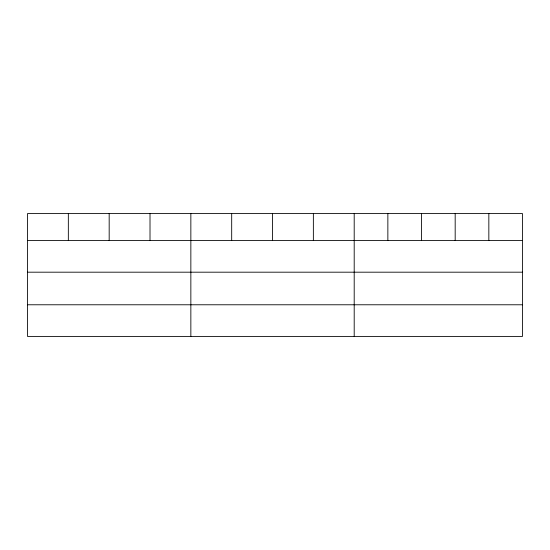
<?xml version="1.0" encoding="UTF-8"?>
<svg xmlns="http://www.w3.org/2000/svg" width="550" height="550" viewBox="0 0 550 550"><rect width="100%" height="100%" fill="white"/><g stroke="black" fill="none" stroke-linecap="round" stroke-linejoin="round"><path stroke-width="0.82" d="M522.5 272.188L522.5 213.593L27.5 213.593L27.5 336.407L522.5 336.407L522.5 272.188L27.5 272.188M27.5 240.556L522.5 240.556M27.5 304.776L522.5 304.776M488.84 213.593L488.84 240.556M455.18 213.593L455.18 240.556M421.52 213.593L421.52 240.556M387.86 213.593L387.86 240.556M354.2 213.593L354.2 336.407M313.363 213.593L313.363 240.556M272.525 213.593L272.525 240.556M231.688 213.593L231.688 240.556M190.85 213.593L190.85 336.407M150.012 213.593L150.012 240.556M109.175 213.593L109.175 240.556M68.338 213.593L68.338 240.556"/></g></svg>
